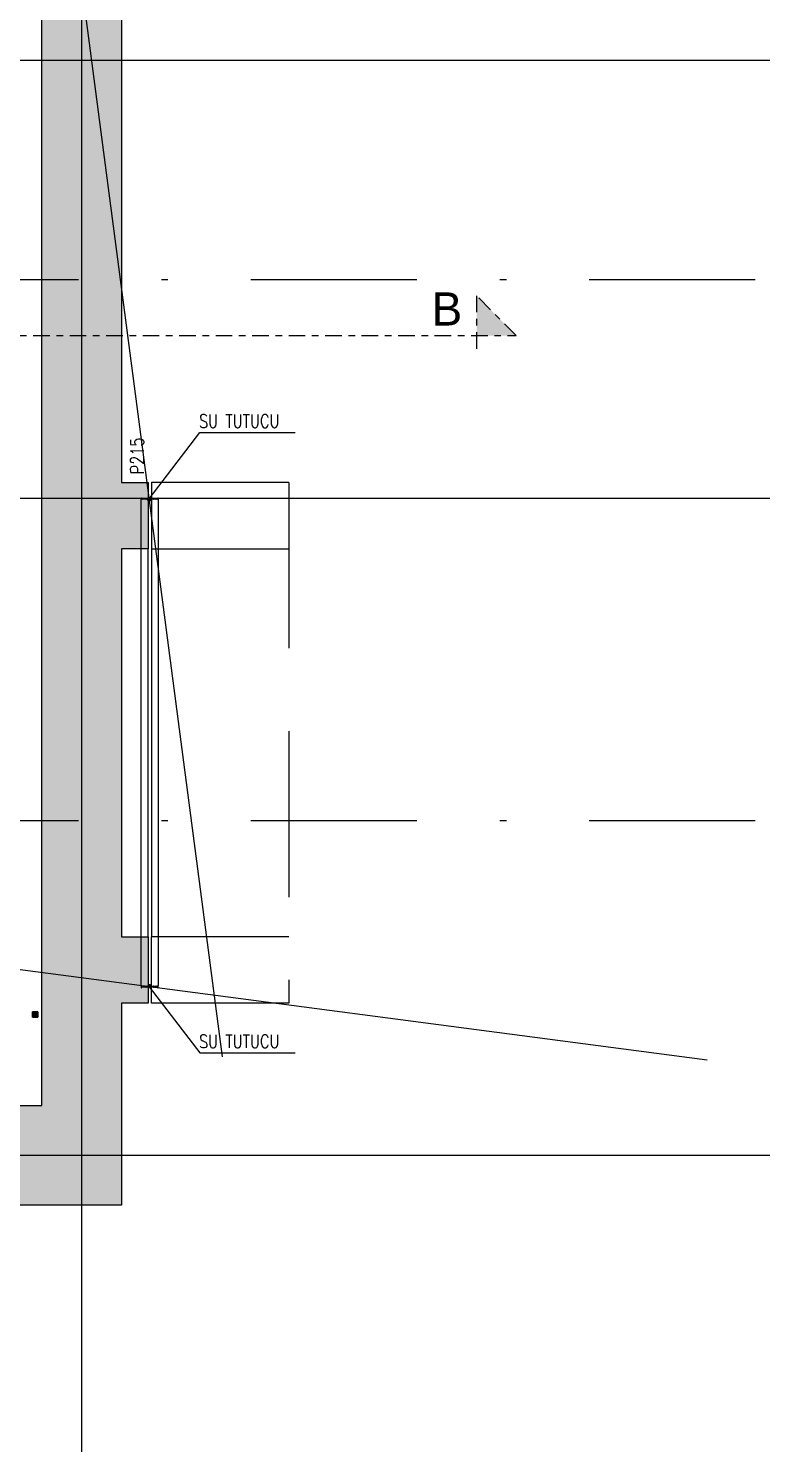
# Model space of a CAD drawing. Header units: millimetres. Extents: x 400392 to 401374, y 4543900 to 4544115.
# Drawn here: x 400815.67 to 400826.85, y 4544004.53 to 4544025.86 of the extents above; entities that cross this region are included whole.
import ezdxf
from ezdxf.enums import TextEntityAlignment as Align

# ---------------------------------------------------------------- set-up
doc = ezdxf.new("R2010")
doc.units = ezdxf.units.MM
for name, pattern in [('AKS', [3, 2.5, -0.25, 0, -0.25]), ('CENTER', [2, 1.25, -0.25, 0.25, -0.25]), ('DASHDOT2', [0.5, 0.25, -0.125, 0, -0.125]), ('HIDDEN', [0.375, 0.25, -0.125]), ('UUC-ST-KAL-I05-101-U-000$0$ACAD_ISO05W100', [33, 24, -3, 0, -3, 0, -3])]:
    doc.linetypes.add(name, pattern=pattern)
doc.layers.add('A-DETL-GENF', color=92, linetype='Continuous', lineweight=9)
for name, color, linetype in [('aks prota', 2, 'AKS'), ('kesit tarama prota', 252, 'Continuous'), ('kiriş prota', 6, 'Continuous'), ('kolon tarama prota', 252, 'Continuous'), ('not yazısı prota', 6, 'Continuous'), ('not çizgisi prota', 4, 'Continuous'), ('perde prota', 1, 'Continuous'), ('PRT-AL-TUNEL_EKSENI', 14, 'DASHDOT2'), ('skesit prota', 7, 'Continuous'), ('st_s_ölçü', 4, 'Continuous'), ('tkesit prota', 7, 'Continuous'), ('tperde prota', 6, 'Continuous'), ('UUC-ST-KAL-I05-101-U-000$0$st_s_su tutucu', 2, 'Continuous')]:
    doc.layers.add(name, color=color, linetype=linetype)
doc.styles.add('Arial', font='Arial.ttf')
doc.styles.add('OLCU', font='romanstw.shx')
doc.styles.add('tkolon', font='romanstw.shx')
doc.styles.add('TSIMPLEX', font='romanstw.shx')
doc.dimstyles.new('1-50', dxfattribs={"dimtxt": 10, "dimasz": 4, "dimexe": 4, "dimexo": 8, "dimgap": 4, "dimtad": 1, "dimdec": 1, "dimrnd": 0.05, "dimzin": 9, "dimdsep": 46, "dimtxsty": 'OLCU', "dimblk1": 'OBLIQUE', "dimblk2": 'OBLIQUE', "dimsah": 1, "dimcen": 2, "dimdle": 4, "dimclrd": 4, "dimclre": 4, "dimclrt": 3, "dimadec": 1, "dimazin": 0, "dimtfac": 1, "dimtdec": 1, "dimtix": 1, "dimtmove": 2, "dimatfit": 3, "dimldrblk": 'OBLIQUE', "dimfxl": 1, "dimtvp": 1, "dimtolj": 1, "dimtzin": 1, "dimarcsym": 0})

# ---------------------------------------------------------------- blocks, each defined once
blk = doc.blocks.new('+24.06 mekanik')
at = {"layer": 'kolon tarama prota', "color": 253}
for p, q in [((118854, 188102), (118789, 188055)), ((118789, 188055), (118854, 188102)), ((118789, 188055), (118837, 187990)), ((118837, 187990), (118789, 188055)), ((118789, 188055), (118789, 188055)), ((118817, 188031), (118812, 188028)), ((118812, 188028), (118817, 188031)), ((118812, 188028), (118812, 188028)), ((118817, 188031), (118817, 188031)), ((118818, 188020), (118823, 188023)), ((118823, 188023), (118818, 188020)), ((118818, 188020), (118818, 188020)), ((118820, 188073), (118823, 188068)), ((118823, 188068), (118820, 188073)), ((118820, 188073), (118820, 188073)), ((118827, 188038), (118822, 188035)), ((118822, 188035), (118827, 188038)), ((118822, 188035), (118822, 188035)), ((118823, 188068), (118823, 188068)), ((118823, 188023), (118823, 188023)), ((118827, 188063), (118830, 188058)), ((118830, 188058), (118827, 188063)), ((118827, 188063), (118827, 188063)), ((118827, 188038), (118827, 188038)), ((118831, 188074), (118828, 188079)), ((118828, 188079), (118831, 188074)), ((118828, 188079), (118828, 188079)), ((118828, 188027), (118833, 188030)), ((118833, 188030), (118828, 188027)), ((118828, 188027), (118828, 188027)), ((118830, 188058), (118830, 188058)), ((118831, 188074), (118831, 188074)), ((118837, 188046), (118832, 188042)), ((118832, 188042), (118837, 188046)), ((118832, 188042), (118832, 188042)), ((118833, 188030), (118833, 188030)), ((118834, 188053), (118838, 188048)), ((118838, 188048), (118834, 188053)), ((118834, 188053), (118834, 188053)), ((118838, 188064), (118835, 188069)), ((118835, 188069), (118838, 188064)), ((118835, 188069), (118835, 188069)), ((118837, 188046), (118837, 188046)), ((118837, 187990), (118901, 188037)), ((118901, 188037), (118837, 187990)), ((118837, 187990), (118837, 187990)), ((118838, 188064), (118838, 188064)), ((118838, 188048), (118838, 188048)), ((118838, 188034), (118843, 188038)), ((118843, 188038), (118838, 188034)), ((118838, 188034), (118838, 188034)), ((118846, 188054), (118842, 188059)), ((118842, 188059), (118846, 188054)), ((118842, 188059), (118842, 188059)), ((118843, 188038), (118843, 188038)), ((118845, 188038), (118849, 188033)), ((118849, 188033), (118845, 188038)), ((118845, 188038), (118845, 188038)), ((118846, 188054), (118846, 188054)), ((118852, 188057), (118847, 188053)), ((118847, 188053), (118852, 188057)), ((118847, 188053), (118847, 188053)), ((118849, 188033), (118849, 188033)), ((118852, 188057), (118852, 188057)), ((118853, 188045), (118858, 188049)), ((118858, 188049), (118853, 188045)), ((118853, 188045), (118853, 188045)), ((118857, 188039), (118853, 188044)), ((118853, 188044), (118857, 188039)), ((118853, 188044), (118853, 188044)), ((118853, 188027), (118856, 188023)), ((118856, 188023), (118853, 188027)), ((118853, 188027), (118853, 188027)), ((118901, 188037), (118854, 188102)), ((118854, 188102), (118901, 188037)), ((118854, 188102), (118854, 188102)), ((118856, 188023), (118856, 188023)), ((118857, 188039), (118857, 188039)), ((118863, 188064), (118858, 188061)), ((118858, 188061), (118863, 188064)), ((118858, 188061), (118858, 188061)), ((118858, 188049), (118858, 188049)), ((118860, 188017), (118863, 188013)), ((118863, 188013), (118860, 188017)), ((118860, 188017), (118860, 188017)), ((118864, 188029), (118861, 188033)), ((118861, 188033), (118864, 188029)), ((118861, 188033), (118861, 188033)), ((118863, 188064), (118863, 188064)), ((118863, 188013), (118863, 188013)), ((118864, 188053), (118868, 188056)), ((118868, 188056), (118864, 188053)), ((118864, 188053), (118864, 188053)), ((118864, 188029), (118864, 188029)), ((118872, 188071), (118868, 188068)), ((118868, 188068), (118872, 188071)), ((118868, 188068), (118868, 188068)), ((118868, 188056), (118868, 188056)), ((118871, 188019), (118868, 188023)), ((118868, 188023), (118871, 188019)), ((118868, 188023), (118868, 188023)), ((118871, 188019), (118871, 188019)), ((118872, 188071), (118872, 188071)), ((118874, 188060), (118878, 188063)), ((118878, 188063), (118874, 188060)), ((118874, 188060), (118874, 188060)), ((118878, 188063), (118878, 188063)), ((118901, 188037), (118901, 188037))]:
    blk.add_line(p, q, dxfattribs=at)
for centre, radius, start, end in [((118845, 188046), 40, 126, 306), ((118845, 188046), 40, 126, 306), ((118845, 188046), 37.3, 133.6967, 208.3033), ((118845, 188046), 37.3, 133.6967, 208.3033), ((118845, 188046), 33, 0, 180), ((118845, 188046), 33, 180, 0), ((118845, 188046), 32, 134.9893, 207.0107), ((118845, 188046), 32, 134.9893, 207.0107), ((118845, 188046), 30, 126, 306), ((118845, 188046), 30, 126, 306), ((118845, 188046), 37.3, 223.6967, 298.3033), ((118845, 188046), 37.3, 223.6967, 298.3033), ((118845, 188046), 25, 126, 306), ((118845, 188046), 25, 126, 306), ((118845, 188046), 25.3, 137.3831, 204.6169), ((118845, 188046), 25.3, 137.3831, 204.6169), ((118845, 188046), 40, 306, 126), ((118845, 188046), 40, 306, 126), ((118845, 188046), 32, 224.9893, 297.0107), ((118845, 188046), 32, 224.9893, 297.0107), ((118845, 188046), 20, 140.4775, 201.5225), ((118845, 188046), 20, 140.4775, 201.5225), ((118845, 188046), 37.3, 43.6967, 118.3033), ((118845, 188046), 37.3, 43.6967, 118.3033), ((118845, 188046), 30, 306, 126), ((118845, 188046), 30, 306, 126), ((118845, 188046), 25.3, 227.3831, 294.6169), ((118845, 188046), 25.3, 227.3831, 294.6169), ((118845, 188029), 16.5, 90, 270), ((118845, 188046), 32, 44.9893, 117.0107), ((118845, 188046), 32, 44.9893, 117.0107), ((118845, 188046), 25, 306, 126), ((118845, 188046), 25, 306, 126), ((118845, 188046), 13.3, 148.0243, 193.9757), ((118845, 188046), 13.3, 148.0243, 193.9757), ((118845, 188046), 20, 230.4775, 291.5225), ((118845, 188046), 20, 230.4775, 291.5225), ((118845, 188046), 25.3, 47.3831, 114.6169), ((118845, 188046), 25.3, 47.3831, 114.6169), ((118845, 188046), 8, 164.6822, 177.3178), ((118845, 188046), 8, 164.6822, 177.3178), ((118845, 188046), 20, 50.4775, 111.5225), ((118845, 188046), 20, 50.4775, 111.5225), ((118845, 188046), 13.3, 238.0243, 283.9757), ((118845, 188046), 13.3, 238.0243, 283.9757), ((118845, 188046), 13.3, 58.0243, 103.9757), ((118845, 188046), 13.3, 58.0243, 103.9757), ((118845, 188046), 8, 254.6822, 267.3178), ((118845, 188046), 8, 254.6822, 267.3178), ((118845, 188062), 16.5, 270, 90), ((118845, 188046), 8, 74.6822, 87.3178), ((118845, 188046), 8, 74.6822, 87.3178), ((118845, 188046), 8, 344.6822, 357.3178), ((118845, 188046), 8, 344.6822, 357.3178), ((118845, 188046), 13.3, 328.0243, 13.9757), ((118845, 188046), 13.3, 328.0243, 13.9757), ((118845, 188046), 20, 320.4775, 21.5225), ((118845, 188046), 20, 320.4775, 21.5225), ((118845, 188046), 25.3, 317.3831, 24.6169), ((118845, 188046), 25.3, 317.3831, 24.6169), ((118845, 188046), 32, 314.9893, 27.0107), ((118845, 188046), 32, 314.9893, 27.0107), ((118845, 188046), 37.3, 313.6967, 28.3033), ((118845, 188046), 37.3, 313.6967, 28.3033)]:
    blk.add_arc(centre, radius, start, end, dxfattribs=at)
blk = doc.blocks.new('_Oblique')
at = {"layer": 'st_s_ölçü', "lineweight": -2}
blk.add_line((-0.5, -0.5), (0.5, 0.5), dxfattribs=at)

msp = doc.modelspace()

# ---------------------------------------------------------------- hatches: boundary and pattern name
at = {"layer": 'kesit tarama prota'}
h = msp.add_hatch(color=256, dxfattribs=at)
h.dxf.hatch_style = 1
h.paths.add_polyline_path([(400822.43, 4544021.827), (400823.03, 4544021.227), (400822.43, 4544021.227)])
at = {"layer": 'kolon tarama prota'}
h = msp.add_hatch(color=256, dxfattribs=at)
h.dxf.hatch_style = 1
h.paths.add_polyline_path([(400817.079, 4544036.02), (400789.994, 4544036.02), (400789.994, 4544036.42), (400788.994, 4544036.42), (400788.994, 4544036.02), (400781.794, 4544036.02), (400781.794, 4544036.42), (400780.794, 4544036.42), (400780.794, 4544036.02), (400767.382, 4544036.02), (400769.447, 4544034.52), (400815.879, 4544034.52), (400815.879, 4544009.62), (400804.03, 4544009.62), (400804.03, 4544007.82), (400805.03, 4544007.82), (400805.03, 4544008.12), (400817.079, 4544008.12), (400817.079, 4544011.164), (400817.479, 4544011.164), (400817.479, 4544012.164), (400817.081, 4544012.164), (400817.081, 4544018.014), (400817.479, 4544018.014), (400817.479, 4544019.014), (400817.079, 4544019.014)])

# ---------------------------------------------------------------- linework, layer by layer
at = {"layer": 'aks prota', "ltscale": 10}
for p, q in [((400816.479, 4544004.223), (400816.479, 4544039.096)), ((400826.849, 4544025.37), (400660.93, 4544025.37)), ((400826.849, 4544018.77), (400660.93, 4544018.77)), ((400826.849, 4544008.87), (400660.93, 4544008.87))]:
    msp.add_line(p, q, dxfattribs=at)
at = {"layer": 'kiriş prota'}
msp.add_lwpolyline([(400817.479, 4544012.164), (400817.479, 4544018.014)], dxfattribs=at)
at = {"layer": 'kolon tarama prota'}
for points in [[(400819.599, 4544019.014), (400817.531, 4544019.014), (400817.531, 4544018.014), (400819.599, 4544018.014)], [(400817.531, 4544018.014), (400817.529, 4544012.164)], [(400817.529, 4544011.164), (400817.529, 4544012.164)], [(400819.599, 4544012.164), (400817.529, 4544012.164)], [(400819.599, 4544011.164), (400817.529, 4544011.164)]]:
    msp.add_lwpolyline(points, dxfattribs=at)
at = {"layer": 'kolon tarama prota', "linetype": 'HIDDEN', "ltscale": 10}
msp.add_lwpolyline([(400819.599, 4544019.014), (400819.599, 4544011.164)], dxfattribs=at)
at = {"layer": 'perde prota'}
msp.add_lwpolyline([(400817.079, 4544036.02), (400817.079, 4544019.014), (400817.479, 4544019.014), (400817.479, 4544018.014), (400817.081, 4544018.014), (400817.081, 4544012.164), (400817.479, 4544012.164), (400817.479, 4544011.164), (400817.079, 4544011.164), (400817.079, 4544008.12), (400805.03, 4544008.12), (400805.03, 4544007.82), (400804.03, 4544007.82), (400804.03, 4544009.62), (400815.879, 4544009.62), (400815.879, 4544034.52), (400769.447, 4544034.52), (400767.382, 4544036.02), (400780.794, 4544036.02)], dxfattribs=at)
at = {"layer": 'PRT-AL-TUNEL_EKSENI', "ltscale": 10}
for p, q in [((400660.93, 4544022.07), (400826.849, 4544022.07)), ((400660.93, 4544013.92), (400826.849, 4544013.92))]:
    msp.add_line(p, q, dxfattribs=at)
at = {"layer": 'skesit prota', "linetype": 'CENTER', "ltscale": 0.2}
for p, q in [((400822.43, 4544021.827), (400822.43, 4544020.927)), ((400823.03, 4544021.227), (400822.43, 4544021.827))]:
    msp.add_line(p, q, dxfattribs=at)
msp.add_lwpolyline([(400656.249, 4544021.227), (400823.03, 4544021.227)], dxfattribs=at)
at = {"layer": 'UUC-ST-KAL-I05-101-U-000$0$st_s_su tutucu', "linetype": 'UUC-ST-KAL-I05-101-U-000$0$ACAD_ISO05W100', "ltscale": 0.05}
for points in [[(400817.485, 4544018.744, 0.57735), (400817.487, 4544018.741), (400817.522, 4544018.741, 0.57735), (400817.523, 4544018.744), (400817.511, 4544018.764, -0.57735), (400817.513, 4544018.767), (400817.559, 4544018.767), (400817.559, 4544018.773), (400817.563, 4544018.773), (400817.563, 4544018.767), (400817.595, 4544018.767), (400817.595, 4544018.773), (400817.6, 4544018.773), (400817.6, 4544018.767), (400817.62, 4544018.767), (400817.629, 4544018.78), (400817.634, 4544018.78), (400817.634, 4544018.748), (400817.629, 4544018.748), (400817.62, 4544018.761), (400817.6, 4544018.761), (400817.6, 4544018.756), (400817.595, 4544018.756), (400817.595, 4544018.761), (400817.563, 4544018.761), (400817.563, 4544018.756), (400817.559, 4544018.756), (400817.559, 4544018.761), (400817.521, 4544018.761, 0.57735), (400817.519, 4544018.759), (400817.531, 4544018.739, -0.57735), (400817.529, 4544018.737), (400817.479, 4544018.737, -0.57735), (400817.478, 4544018.739), (400817.489, 4544018.759, 0.57735), (400817.487, 4544018.761), (400817.45, 4544018.761), (400817.45, 4544018.756), (400817.445, 4544018.756), (400817.445, 4544018.761), (400817.413, 4544018.761), (400817.413, 4544018.756), (400817.409, 4544018.756), (400817.409, 4544018.761), (400817.388, 4544018.761), (400817.379, 4544018.748), (400817.374, 4544018.748), (400817.374, 4544018.78), (400817.379, 4544018.78), (400817.388, 4544018.767), (400817.409, 4544018.767), (400817.409, 4544018.773), (400817.413, 4544018.773), (400817.413, 4544018.767), (400817.445, 4544018.767), (400817.445, 4544018.773), (400817.45, 4544018.773), (400817.45, 4544018.767), (400817.495, 4544018.767, -0.57735), (400817.497, 4544018.764)], [(400817.485, 4544011.435, -0.57735), (400817.487, 4544011.437), (400817.522, 4544011.437, -0.57735), (400817.523, 4544011.435), (400817.511, 4544011.414, 0.57735), (400817.513, 4544011.411), (400817.559, 4544011.411), (400817.559, 4544011.406), (400817.563, 4544011.406), (400817.563, 4544011.411), (400817.595, 4544011.411), (400817.595, 4544011.406), (400817.6, 4544011.406), (400817.6, 4544011.411), (400817.62, 4544011.411), (400817.629, 4544011.398), (400817.634, 4544011.398), (400817.634, 4544011.43), (400817.629, 4544011.43), (400817.62, 4544011.417), (400817.6, 4544011.417), (400817.6, 4544011.423), (400817.595, 4544011.423), (400817.595, 4544011.417), (400817.563, 4544011.417), (400817.563, 4544011.423), (400817.559, 4544011.423), (400817.559, 4544011.417), (400817.521, 4544011.417, -0.57735), (400817.519, 4544011.419), (400817.531, 4544011.439, 0.57735), (400817.529, 4544011.441), (400817.479, 4544011.441, 0.57735), (400817.478, 4544011.439), (400817.489, 4544011.419, -0.57735), (400817.487, 4544011.417), (400817.45, 4544011.417), (400817.45, 4544011.423), (400817.445, 4544011.423), (400817.445, 4544011.417), (400817.413, 4544011.417), (400817.413, 4544011.423), (400817.409, 4544011.423), (400817.409, 4544011.417), (400817.388, 4544011.417), (400817.379, 4544011.43), (400817.374, 4544011.43), (400817.374, 4544011.398), (400817.379, 4544011.398), (400817.388, 4544011.411), (400817.409, 4544011.411), (400817.409, 4544011.406), (400817.413, 4544011.406), (400817.413, 4544011.411), (400817.445, 4544011.411), (400817.445, 4544011.406), (400817.45, 4544011.406), (400817.45, 4544011.411), (400817.495, 4544011.411, 0.57735), (400817.497, 4544011.414)]]:
    msp.add_lwpolyline(points, format="xyb", close=True, dxfattribs=at)
at = {"layer": 'UUC-ST-KAL-I05-101-U-000$0$st_s_su tutucu', "linetype": 'UUC-ST-KAL-I05-101-U-000$0$ACAD_ISO05W100'}
for points in [[(400817.374, 4544011.43), (400817.374, 4544018.748)], [(400817.634, 4544018.748), (400817.634, 4544011.43)]]:
    msp.add_lwpolyline(points, dxfattribs=at)

# ---------------------------------------------------------------- block references
at = {"layer": 'A-DETL-GENF', "xscale": 0.001, "yscale": 0.001, "zscale": 0.001, "rotation": 323.9999999999982}
msp.add_blockref('+24.06 mekanik', (400609.1, 4543928.718), dxfattribs=at)

# ---------------------------------------------------------------- texts
at = {"layer": 'not yazısı prota', "ltscale": 0.05, "style": 'TSIMPLEX', "width": 0.8}
for p in [(400818.247, 4544019.838), (400818.247, 4544010.489)]:
    msp.add_text('SU TUTUCU', height=0.2, dxfattribs=at).set_placement(p)
at = {"layer": 'tkesit prota', "style": 'Arial'}
msp.add_text('B', height=0.5, dxfattribs=at).set_placement((400821.75, 4544021.377))
at = {"layer": 'tperde prota', "style": 'tkolon', "width": 0.8}
msp.add_text('P215', height=0.2, rotation=90.4693, dxfattribs=at).set_placement((400817.318, 4544019.135), align=Align.MIDDLE_LEFT)

# ---------------------------------------------------------------- leaders
at = {"layer": 'not çizgisi prota'}
for points in [[(400817.495, 4544018.767), (400818.26, 4544019.763), (400819.698, 4544019.763)], [(400817.495, 4544011.412), (400818.26, 4544010.415), (400819.698, 4544010.415)]]:
    msp.add_leader(points, dimstyle='1-50', override={"dimasz": 12, "dimgap": 4, "dimtad": 0}, dxfattribs=at)

doc.saveas('drawing.dxf')
